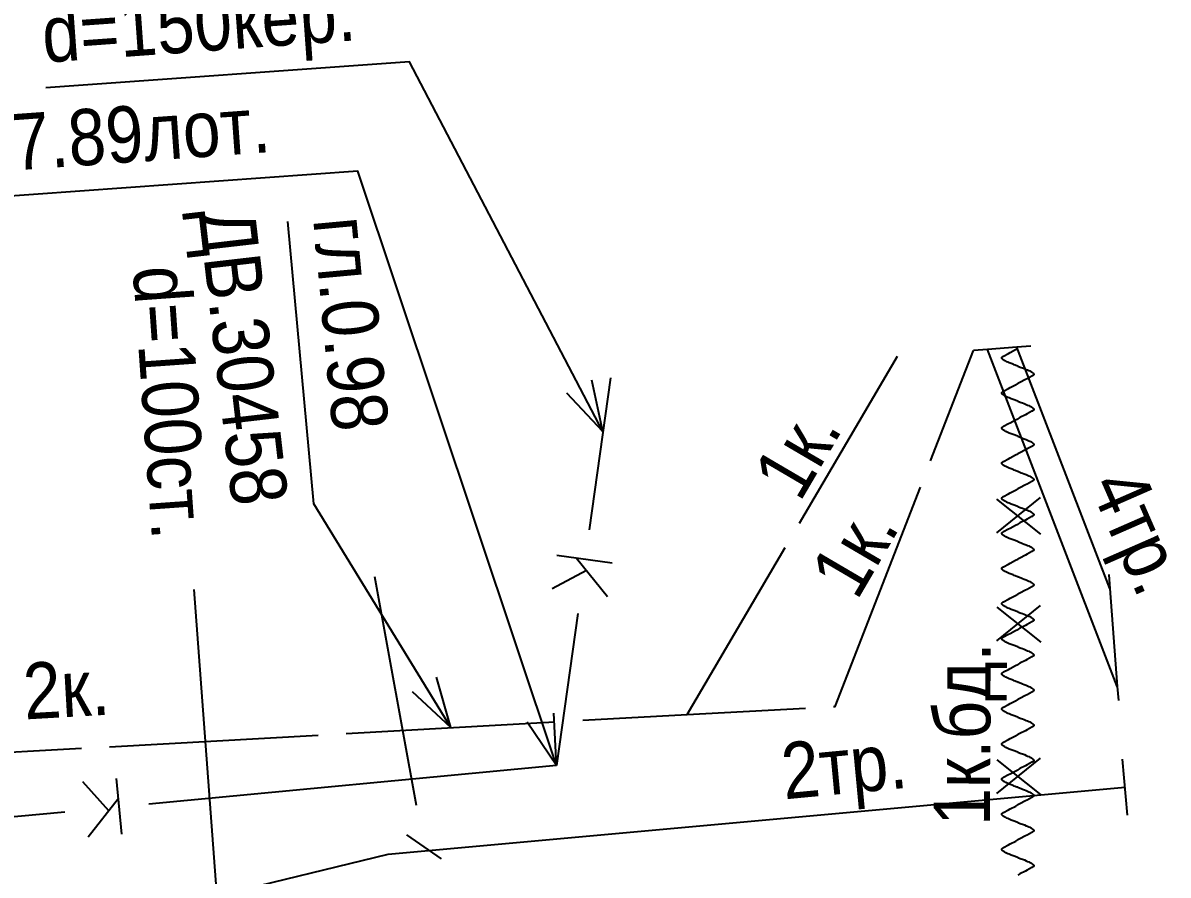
# Model space of a CAD drawing. Header units: metres. Extents: x -3947 to -3704, y 4976 to 6609.
# Drawn here: x -3819.27 to -3798.91, y 5890.42 to 5905.57 of the extents above; entities that cross this region are included whole.
import ezdxf
from ezdxf.enums import TextEntityAlignment as Align

# ---------------------------------------------------------------- set-up
doc = ezdxf.new("R2010")
doc.units = ezdxf.units.M
doc.header["$MEASUREMENT"] = 0
for name, color, linetype, lineweight in [('Водопровод', 7, 'Continuous', 25), ('Кабель защиты', 7, 'Continuous', 25), ('Кабель связи', 7, 'Continuous', 25), ('Кабель электрический', 7, 'Continuous', 25), ('Канализация самотёчная', 7, 'Continuous', 25)]:
    doc.layers.add(name, color=color, linetype=linetype, lineweight=lineweight)
doc.styles.add('Style-RUSSIAN_1251', font='RUSSIAN_1251.shx')

msp = doc.modelspace()

# ---------------------------------------------------------------- linework, layer by layer
at = {"layer": 'Водопровод', "linetype": 'Continuous'}
msp.add_line((-3815.786, 5889.577), (-3816.228, 5895.497), dxfattribs=at)
at = {"layer": 'Кабель защиты', "linetype": 'Continuous'}
for p, q in [((-3801.96, 5896.505), (-3801.181, 5897.133)), ((-3801.962, 5897.105), (-3801.179, 5896.483)), ((-3801.961, 5895.183), (-3801.178, 5894.561)), ((-3801.959, 5894.583), (-3801.18, 5895.211)), ((-3801.961, 5892.472), (-3801.178, 5891.85)), ((-3801.959, 5891.872), (-3801.18, 5892.5))]:
    msp.add_line(p, q, dxfattribs=at)
at = {"layer": 'Кабель защиты', "linetype": 'Continuous', "flags": 128}
for points in [[(-3801.586, 5899.469), (-3801.6, 5899.474), (-3801.648, 5899.492), (-3801.67, 5899.5), (-3801.702, 5899.512), (-3801.737, 5899.526), (-3801.761, 5899.536), (-3801.784, 5899.547), (-3801.801, 5899.555), (-3801.818, 5899.564), (-3801.828, 5899.569), (-3801.836, 5899.575), (-3801.844, 5899.58), (-3801.846, 5899.582), (-3801.849, 5899.584), (-3801.854, 5899.589), (-3801.857, 5899.592), (-3801.86, 5899.594), (-3801.862, 5899.596), (-3801.864, 5899.599), (-3801.866, 5899.602), (-3801.867, 5899.605), (-3801.868, 5899.606), (-3801.868, 5899.608), (-3801.869, 5899.609), (-3801.869, 5899.611), (-3801.87, 5899.613), (-3801.87, 5899.614), (-3801.87, 5899.616), (-3801.87, 5899.617), (-3801.869, 5899.618), (-3801.869, 5899.619), (-3801.869, 5899.621), (-3801.868, 5899.622), (-3801.868, 5899.623), (-3801.867, 5899.625), (-3801.866, 5899.627), (-3801.865, 5899.628), (-3801.864, 5899.629), (-3801.863, 5899.63), (-3801.862, 5899.631), (-3801.861, 5899.632), (-3801.86, 5899.633), (-3801.858, 5899.635), (-3801.856, 5899.637), (-3801.853, 5899.639), (-3801.849, 5899.641), (-3801.845, 5899.644), (-3801.838, 5899.647), (-3801.75, 5899.694), (-3801.721, 5899.71), (-3801.624, 5899.761), (-3801.586, 5899.781)], [(-3801.586, 5899.469), (-3801.572, 5899.464), (-3801.524, 5899.446), (-3801.502, 5899.438), (-3801.47, 5899.426), (-3801.434, 5899.411), (-3801.41, 5899.401), (-3801.387, 5899.391), (-3801.371, 5899.383), (-3801.354, 5899.374), (-3801.344, 5899.368), (-3801.335, 5899.363), (-3801.328, 5899.358), (-3801.325, 5899.356), (-3801.322, 5899.353), (-3801.317, 5899.349), (-3801.314, 5899.346), (-3801.312, 5899.344), (-3801.31, 5899.341), (-3801.308, 5899.339), (-3801.306, 5899.335), (-3801.305, 5899.333), (-3801.304, 5899.332), (-3801.303, 5899.33), (-3801.303, 5899.328), (-3801.303, 5899.327), (-3801.302, 5899.325), (-3801.302, 5899.323), (-3801.302, 5899.321), (-3801.302, 5899.32), (-3801.302, 5899.319), (-3801.303, 5899.318), (-3801.303, 5899.317), (-3801.303, 5899.316), (-3801.304, 5899.314), (-3801.305, 5899.313), (-3801.306, 5899.311), (-3801.307, 5899.31), (-3801.307, 5899.309), (-3801.308, 5899.308), (-3801.309, 5899.306), (-3801.311, 5899.305), (-3801.312, 5899.304), (-3801.314, 5899.302), (-3801.316, 5899.301), (-3801.319, 5899.299), (-3801.323, 5899.296), (-3801.326, 5899.294), (-3801.334, 5899.29), (-3801.421, 5899.243), (-3801.451, 5899.228), (-3801.548, 5899.177), (-3801.586, 5899.157)], [(-3801.586, 5898.845), (-3801.6, 5898.85), (-3801.648, 5898.868), (-3801.67, 5898.876), (-3801.702, 5898.888), (-3801.737, 5898.902), (-3801.761, 5898.912), (-3801.784, 5898.923), (-3801.801, 5898.931), (-3801.818, 5898.94), (-3801.828, 5898.945), (-3801.836, 5898.951), (-3801.843, 5898.956), (-3801.846, 5898.958), (-3801.849, 5898.96), (-3801.854, 5898.965), (-3801.857, 5898.968), (-3801.86, 5898.97), (-3801.862, 5898.972), (-3801.864, 5898.975), (-3801.866, 5898.978), (-3801.867, 5898.981), (-3801.868, 5898.982), (-3801.868, 5898.984), (-3801.869, 5898.985), (-3801.869, 5898.987), (-3801.869, 5898.989), (-3801.87, 5898.99), (-3801.87, 5898.992), (-3801.869, 5898.993), (-3801.869, 5898.994), (-3801.869, 5898.995), (-3801.869, 5898.997), (-3801.868, 5898.998), (-3801.868, 5898.999), (-3801.867, 5899.001), (-3801.866, 5899.003), (-3801.865, 5899.004), (-3801.864, 5899.005), (-3801.863, 5899.006), (-3801.862, 5899.007), (-3801.861, 5899.008), (-3801.86, 5899.009), (-3801.858, 5899.011), (-3801.856, 5899.013), (-3801.853, 5899.015), (-3801.849, 5899.017), (-3801.845, 5899.02), (-3801.838, 5899.023), (-3801.75, 5899.07), (-3801.721, 5899.086), (-3801.624, 5899.137), (-3801.586, 5899.157)], [(-3801.586, 5898.845), (-3801.572, 5898.84), (-3801.523, 5898.822), (-3801.502, 5898.814), (-3801.47, 5898.802), (-3801.434, 5898.787), (-3801.41, 5898.777), (-3801.387, 5898.767), (-3801.371, 5898.759), (-3801.354, 5898.75), (-3801.344, 5898.744), (-3801.335, 5898.739), (-3801.328, 5898.734), (-3801.325, 5898.732), (-3801.322, 5898.729), (-3801.317, 5898.725), (-3801.314, 5898.722), (-3801.312, 5898.72), (-3801.31, 5898.717), (-3801.308, 5898.715), (-3801.306, 5898.711), (-3801.305, 5898.709), (-3801.304, 5898.708), (-3801.303, 5898.706), (-3801.303, 5898.704), (-3801.303, 5898.703), (-3801.302, 5898.701), (-3801.302, 5898.699), (-3801.302, 5898.697), (-3801.302, 5898.696), (-3801.302, 5898.695), (-3801.303, 5898.694), (-3801.303, 5898.693), (-3801.303, 5898.692), (-3801.304, 5898.69), (-3801.305, 5898.689), (-3801.306, 5898.687), (-3801.307, 5898.686), (-3801.307, 5898.685), (-3801.308, 5898.684), (-3801.309, 5898.682), (-3801.311, 5898.681), (-3801.312, 5898.68), (-3801.314, 5898.678), (-3801.316, 5898.677), (-3801.319, 5898.675), (-3801.323, 5898.672), (-3801.326, 5898.67), (-3801.334, 5898.666), (-3801.421, 5898.619), (-3801.451, 5898.604), (-3801.548, 5898.553), (-3801.586, 5898.533)], [(-3801.586, 5898.221), (-3801.6, 5898.226), (-3801.648, 5898.244), (-3801.67, 5898.252), (-3801.702, 5898.264), (-3801.737, 5898.278), (-3801.761, 5898.288), (-3801.784, 5898.299), (-3801.801, 5898.307), (-3801.818, 5898.316), (-3801.828, 5898.321), (-3801.836, 5898.327), (-3801.843, 5898.332), (-3801.846, 5898.334), (-3801.849, 5898.336), (-3801.854, 5898.341), (-3801.857, 5898.344), (-3801.86, 5898.346), (-3801.862, 5898.348), (-3801.864, 5898.351), (-3801.866, 5898.354), (-3801.867, 5898.357), (-3801.868, 5898.358), (-3801.868, 5898.36), (-3801.869, 5898.361), (-3801.869, 5898.363), (-3801.869, 5898.365), (-3801.87, 5898.366), (-3801.87, 5898.368), (-3801.869, 5898.369), (-3801.869, 5898.37), (-3801.869, 5898.371), (-3801.869, 5898.373), (-3801.868, 5898.374), (-3801.868, 5898.375), (-3801.867, 5898.377), (-3801.866, 5898.379), (-3801.865, 5898.38), (-3801.864, 5898.381), (-3801.863, 5898.382), (-3801.862, 5898.383), (-3801.861, 5898.384), (-3801.86, 5898.385), (-3801.858, 5898.387), (-3801.856, 5898.389), (-3801.853, 5898.391), (-3801.849, 5898.393), (-3801.845, 5898.396), (-3801.838, 5898.399), (-3801.75, 5898.446), (-3801.721, 5898.462), (-3801.624, 5898.513), (-3801.586, 5898.533)], [(-3801.586, 5898.221), (-3801.572, 5898.216), (-3801.523, 5898.198), (-3801.502, 5898.19), (-3801.47, 5898.178), (-3801.434, 5898.163), (-3801.41, 5898.153), (-3801.387, 5898.143), (-3801.37, 5898.135), (-3801.354, 5898.126), (-3801.344, 5898.12), (-3801.335, 5898.115), (-3801.328, 5898.11), (-3801.325, 5898.108), (-3801.322, 5898.105), (-3801.317, 5898.101), (-3801.314, 5898.098), (-3801.312, 5898.096), (-3801.31, 5898.093), (-3801.308, 5898.091), (-3801.306, 5898.087), (-3801.305, 5898.085), (-3801.304, 5898.084), (-3801.303, 5898.082), (-3801.303, 5898.08), (-3801.302, 5898.079), (-3801.302, 5898.077), (-3801.302, 5898.075), (-3801.302, 5898.073), (-3801.302, 5898.072), (-3801.302, 5898.071), (-3801.303, 5898.07), (-3801.303, 5898.069), (-3801.303, 5898.068), (-3801.304, 5898.066), (-3801.305, 5898.065), (-3801.306, 5898.063), (-3801.307, 5898.062), (-3801.307, 5898.061), (-3801.308, 5898.06), (-3801.309, 5898.058), (-3801.31, 5898.057), (-3801.312, 5898.056), (-3801.314, 5898.054), (-3801.316, 5898.053), (-3801.319, 5898.051), (-3801.323, 5898.048), (-3801.326, 5898.046), (-3801.334, 5898.042), (-3801.421, 5897.995), (-3801.451, 5897.98), (-3801.548, 5897.929), (-3801.586, 5897.909)], [(-3801.586, 5897.597), (-3801.6, 5897.602), (-3801.648, 5897.62), (-3801.67, 5897.628), (-3801.702, 5897.64), (-3801.737, 5897.654), (-3801.761, 5897.664), (-3801.784, 5897.675), (-3801.801, 5897.683), (-3801.818, 5897.692), (-3801.828, 5897.697), (-3801.836, 5897.703), (-3801.843, 5897.708), (-3801.846, 5897.71), (-3801.849, 5897.712), (-3801.854, 5897.717), (-3801.857, 5897.72), (-3801.86, 5897.722), (-3801.862, 5897.724), (-3801.864, 5897.727), (-3801.866, 5897.73), (-3801.867, 5897.733), (-3801.868, 5897.734), (-3801.868, 5897.736), (-3801.869, 5897.737), (-3801.869, 5897.739), (-3801.869, 5897.741), (-3801.87, 5897.742), (-3801.869, 5897.744), (-3801.869, 5897.745), (-3801.869, 5897.746), (-3801.869, 5897.747), (-3801.869, 5897.749), (-3801.868, 5897.75), (-3801.868, 5897.751), (-3801.867, 5897.753), (-3801.866, 5897.755), (-3801.865, 5897.756), (-3801.864, 5897.757), (-3801.863, 5897.758), (-3801.862, 5897.759), (-3801.861, 5897.76), (-3801.86, 5897.761), (-3801.858, 5897.763), (-3801.856, 5897.765), (-3801.853, 5897.767), (-3801.849, 5897.769), (-3801.845, 5897.772), (-3801.838, 5897.775), (-3801.75, 5897.822), (-3801.721, 5897.838), (-3801.624, 5897.889), (-3801.586, 5897.909)], [(-3801.586, 5897.597), (-3801.571, 5897.592), (-3801.523, 5897.574), (-3801.502, 5897.566), (-3801.47, 5897.554), (-3801.434, 5897.539), (-3801.41, 5897.529), (-3801.387, 5897.519), (-3801.37, 5897.511), (-3801.354, 5897.502), (-3801.344, 5897.496), (-3801.335, 5897.491), (-3801.328, 5897.486), (-3801.325, 5897.484), (-3801.322, 5897.481), (-3801.317, 5897.477), (-3801.314, 5897.474), (-3801.312, 5897.472), (-3801.31, 5897.469), (-3801.308, 5897.467), (-3801.306, 5897.463), (-3801.305, 5897.461), (-3801.304, 5897.46), (-3801.303, 5897.458), (-3801.303, 5897.456), (-3801.302, 5897.455), (-3801.302, 5897.453), (-3801.302, 5897.451), (-3801.302, 5897.449), (-3801.302, 5897.448), (-3801.302, 5897.447), (-3801.303, 5897.446), (-3801.303, 5897.445), (-3801.303, 5897.444), (-3801.304, 5897.442), (-3801.305, 5897.441), (-3801.306, 5897.439), (-3801.307, 5897.438), (-3801.307, 5897.437), (-3801.308, 5897.436), (-3801.309, 5897.434), (-3801.31, 5897.433), (-3801.311, 5897.432), (-3801.314, 5897.43), (-3801.316, 5897.429), (-3801.319, 5897.427), (-3801.323, 5897.424), (-3801.326, 5897.422), (-3801.333, 5897.418), (-3801.421, 5897.371), (-3801.451, 5897.356), (-3801.548, 5897.305), (-3801.586, 5897.285)], [(-3801.586, 5896.973), (-3801.6, 5896.978), (-3801.648, 5896.996), (-3801.669, 5897.004), (-3801.702, 5897.016), (-3801.737, 5897.03), (-3801.761, 5897.04), (-3801.784, 5897.051), (-3801.801, 5897.059), (-3801.818, 5897.068), (-3801.828, 5897.073), (-3801.836, 5897.079), (-3801.843, 5897.084), (-3801.846, 5897.086), (-3801.849, 5897.088), (-3801.854, 5897.093), (-3801.857, 5897.096), (-3801.86, 5897.098), (-3801.862, 5897.1), (-3801.864, 5897.103), (-3801.866, 5897.106), (-3801.867, 5897.109), (-3801.868, 5897.11), (-3801.868, 5897.112), (-3801.869, 5897.113), (-3801.869, 5897.115), (-3801.869, 5897.117), (-3801.869, 5897.118), (-3801.869, 5897.12), (-3801.869, 5897.121), (-3801.869, 5897.122), (-3801.869, 5897.123), (-3801.869, 5897.125), (-3801.868, 5897.126), (-3801.868, 5897.127), (-3801.867, 5897.129), (-3801.866, 5897.131), (-3801.865, 5897.132), (-3801.864, 5897.133), (-3801.863, 5897.134), (-3801.862, 5897.135), (-3801.861, 5897.136), (-3801.86, 5897.137), (-3801.857, 5897.139), (-3801.856, 5897.141), (-3801.853, 5897.143), (-3801.849, 5897.145), (-3801.845, 5897.148), (-3801.838, 5897.151), (-3801.75, 5897.198), (-3801.721, 5897.214), (-3801.624, 5897.265), (-3801.586, 5897.285)], [(-3801.586, 5896.973), (-3801.571, 5896.968), (-3801.523, 5896.95), (-3801.502, 5896.942), (-3801.47, 5896.93), (-3801.434, 5896.915), (-3801.41, 5896.905), (-3801.387, 5896.895), (-3801.37, 5896.887), (-3801.354, 5896.878), (-3801.344, 5896.872), (-3801.335, 5896.867), (-3801.328, 5896.862), (-3801.325, 5896.86), (-3801.322, 5896.857), (-3801.317, 5896.853), (-3801.314, 5896.85), (-3801.312, 5896.848), (-3801.31, 5896.845), (-3801.308, 5896.843), (-3801.306, 5896.839), (-3801.304, 5896.837), (-3801.304, 5896.836), (-3801.303, 5896.834), (-3801.303, 5896.832), (-3801.302, 5896.831), (-3801.302, 5896.829), (-3801.302, 5896.827), (-3801.302, 5896.825), (-3801.302, 5896.824), (-3801.302, 5896.823), (-3801.303, 5896.822), (-3801.303, 5896.821), (-3801.303, 5896.82), (-3801.304, 5896.818), (-3801.305, 5896.817), (-3801.306, 5896.815), (-3801.306, 5896.814), (-3801.307, 5896.813), (-3801.308, 5896.812), (-3801.309, 5896.81), (-3801.31, 5896.809), (-3801.311, 5896.808), (-3801.314, 5896.806), (-3801.316, 5896.805), (-3801.319, 5896.803), (-3801.323, 5896.8), (-3801.326, 5896.798), (-3801.333, 5896.794), (-3801.421, 5896.747), (-3801.45, 5896.732), (-3801.548, 5896.681), (-3801.586, 5896.661)], [(-3801.586, 5896.349), (-3801.6, 5896.354), (-3801.648, 5896.372), (-3801.669, 5896.38), (-3801.702, 5896.392), (-3801.737, 5896.406), (-3801.761, 5896.416), (-3801.784, 5896.427), (-3801.801, 5896.435), (-3801.818, 5896.444), (-3801.828, 5896.449), (-3801.836, 5896.455), (-3801.843, 5896.46), (-3801.846, 5896.462), (-3801.849, 5896.464), (-3801.854, 5896.469), (-3801.857, 5896.472), (-3801.859, 5896.474), (-3801.862, 5896.476), (-3801.864, 5896.479), (-3801.866, 5896.482), (-3801.867, 5896.485), (-3801.868, 5896.486), (-3801.868, 5896.488), (-3801.869, 5896.489), (-3801.869, 5896.491), (-3801.869, 5896.493), (-3801.869, 5896.494), (-3801.869, 5896.496), (-3801.869, 5896.497), (-3801.869, 5896.498), (-3801.869, 5896.499), (-3801.869, 5896.501), (-3801.868, 5896.502), (-3801.868, 5896.503), (-3801.867, 5896.505), (-3801.866, 5896.507), (-3801.865, 5896.508), (-3801.864, 5896.509), (-3801.863, 5896.51), (-3801.862, 5896.511), (-3801.861, 5896.512), (-3801.86, 5896.513), (-3801.857, 5896.515), (-3801.856, 5896.517), (-3801.853, 5896.519), (-3801.849, 5896.521), (-3801.845, 5896.524), (-3801.838, 5896.527), (-3801.75, 5896.574), (-3801.721, 5896.59), (-3801.624, 5896.641), (-3801.586, 5896.661)], [(-3801.586, 5896.349), (-3801.571, 5896.344), (-3801.523, 5896.326), (-3801.502, 5896.318), (-3801.47, 5896.306), (-3801.434, 5896.291), (-3801.41, 5896.281), (-3801.387, 5896.271), (-3801.37, 5896.263), (-3801.354, 5896.254), (-3801.344, 5896.248), (-3801.335, 5896.243), (-3801.328, 5896.238), (-3801.325, 5896.236), (-3801.322, 5896.233), (-3801.317, 5896.229), (-3801.314, 5896.226), (-3801.312, 5896.224), (-3801.31, 5896.221), (-3801.308, 5896.219), (-3801.306, 5896.215), (-3801.304, 5896.213), (-3801.304, 5896.212), (-3801.303, 5896.21), (-3801.303, 5896.208), (-3801.302, 5896.207), (-3801.302, 5896.205), (-3801.302, 5896.203), (-3801.302, 5896.201), (-3801.302, 5896.2), (-3801.302, 5896.199), (-3801.302, 5896.198), (-3801.303, 5896.197), (-3801.303, 5896.196), (-3801.304, 5896.194), (-3801.304, 5896.193), (-3801.306, 5896.191), (-3801.306, 5896.19), (-3801.307, 5896.189), (-3801.308, 5896.188), (-3801.309, 5896.186), (-3801.31, 5896.185), (-3801.311, 5896.184), (-3801.314, 5896.182), (-3801.316, 5896.181), (-3801.319, 5896.179), (-3801.322, 5896.176), (-3801.326, 5896.174), (-3801.333, 5896.17), (-3801.421, 5896.123), (-3801.45, 5896.108), (-3801.548, 5896.057), (-3801.586, 5896.037)], [(-3801.586, 5895.725), (-3801.6, 5895.73), (-3801.648, 5895.748), (-3801.669, 5895.756), (-3801.702, 5895.768), (-3801.737, 5895.782), (-3801.761, 5895.792), (-3801.784, 5895.803), (-3801.801, 5895.811), (-3801.818, 5895.82), (-3801.828, 5895.825), (-3801.836, 5895.831), (-3801.843, 5895.836), (-3801.846, 5895.838), (-3801.849, 5895.84), (-3801.854, 5895.845), (-3801.857, 5895.848), (-3801.859, 5895.85), (-3801.862, 5895.852), (-3801.864, 5895.855), (-3801.866, 5895.858), (-3801.867, 5895.861), (-3801.868, 5895.862), (-3801.868, 5895.864), (-3801.869, 5895.865), (-3801.869, 5895.867), (-3801.869, 5895.869), (-3801.869, 5895.87), (-3801.869, 5895.872), (-3801.869, 5895.873), (-3801.869, 5895.874), (-3801.869, 5895.875), (-3801.869, 5895.877), (-3801.868, 5895.878), (-3801.868, 5895.879), (-3801.867, 5895.881), (-3801.866, 5895.883), (-3801.865, 5895.884), (-3801.864, 5895.885), (-3801.863, 5895.886), (-3801.862, 5895.887), (-3801.861, 5895.888), (-3801.86, 5895.889), (-3801.857, 5895.891), (-3801.856, 5895.893), (-3801.853, 5895.895), (-3801.849, 5895.897), (-3801.845, 5895.9), (-3801.838, 5895.903), (-3801.75, 5895.95), (-3801.721, 5895.966), (-3801.624, 5896.017), (-3801.586, 5896.037)], [(-3801.586, 5895.725), (-3801.571, 5895.72), (-3801.523, 5895.702), (-3801.502, 5895.694), (-3801.47, 5895.682), (-3801.434, 5895.667), (-3801.41, 5895.657), (-3801.387, 5895.647), (-3801.37, 5895.639), (-3801.354, 5895.63), (-3801.343, 5895.624), (-3801.335, 5895.619), (-3801.328, 5895.614), (-3801.325, 5895.612), (-3801.322, 5895.609), (-3801.317, 5895.605), (-3801.314, 5895.602), (-3801.312, 5895.6), (-3801.31, 5895.597), (-3801.308, 5895.595), (-3801.306, 5895.591), (-3801.304, 5895.589), (-3801.304, 5895.588), (-3801.303, 5895.586), (-3801.303, 5895.584), (-3801.302, 5895.583), (-3801.302, 5895.581), (-3801.302, 5895.579), (-3801.302, 5895.577), (-3801.302, 5895.576), (-3801.302, 5895.575), (-3801.302, 5895.574), (-3801.303, 5895.573), (-3801.303, 5895.572), (-3801.304, 5895.57), (-3801.304, 5895.569), (-3801.306, 5895.567), (-3801.306, 5895.566), (-3801.307, 5895.565), (-3801.308, 5895.564), (-3801.309, 5895.562), (-3801.31, 5895.561), (-3801.311, 5895.56), (-3801.314, 5895.558), (-3801.316, 5895.557), (-3801.319, 5895.555), (-3801.322, 5895.552), (-3801.326, 5895.55), (-3801.333, 5895.546), (-3801.421, 5895.499), (-3801.45, 5895.484), (-3801.548, 5895.433), (-3801.586, 5895.413)], [(-3801.586, 5895.101), (-3801.6, 5895.106), (-3801.648, 5895.124), (-3801.669, 5895.132), (-3801.702, 5895.144), (-3801.737, 5895.158), (-3801.761, 5895.168), (-3801.784, 5895.179), (-3801.801, 5895.187), (-3801.818, 5895.196), (-3801.828, 5895.201), (-3801.836, 5895.207), (-3801.843, 5895.212), (-3801.846, 5895.214), (-3801.849, 5895.216), (-3801.854, 5895.221), (-3801.857, 5895.224), (-3801.859, 5895.226), (-3801.862, 5895.228), (-3801.864, 5895.231), (-3801.866, 5895.234), (-3801.867, 5895.237), (-3801.868, 5895.238), (-3801.868, 5895.24), (-3801.869, 5895.241), (-3801.869, 5895.243), (-3801.869, 5895.245), (-3801.869, 5895.246), (-3801.869, 5895.248), (-3801.869, 5895.249), (-3801.869, 5895.25), (-3801.869, 5895.251), (-3801.868, 5895.253), (-3801.868, 5895.254), (-3801.868, 5895.255), (-3801.867, 5895.257), (-3801.866, 5895.259), (-3801.865, 5895.26), (-3801.864, 5895.261), (-3801.863, 5895.262), (-3801.862, 5895.263), (-3801.861, 5895.264), (-3801.86, 5895.265), (-3801.857, 5895.267), (-3801.856, 5895.269), (-3801.853, 5895.271), (-3801.849, 5895.273), (-3801.845, 5895.276), (-3801.838, 5895.279), (-3801.75, 5895.326), (-3801.721, 5895.342), (-3801.624, 5895.393), (-3801.586, 5895.413)], [(-3801.586, 5895.101), (-3801.571, 5895.096), (-3801.523, 5895.078), (-3801.502, 5895.07), (-3801.47, 5895.058), (-3801.434, 5895.043), (-3801.41, 5895.033), (-3801.387, 5895.023), (-3801.37, 5895.015), (-3801.354, 5895.006), (-3801.343, 5895), (-3801.335, 5894.995), (-3801.328, 5894.99), (-3801.325, 5894.988), (-3801.322, 5894.985), (-3801.317, 5894.981), (-3801.314, 5894.978), (-3801.312, 5894.976), (-3801.31, 5894.973), (-3801.308, 5894.971), (-3801.306, 5894.967), (-3801.304, 5894.965), (-3801.304, 5894.964), (-3801.303, 5894.962), (-3801.303, 5894.96), (-3801.302, 5894.959), (-3801.302, 5894.957), (-3801.302, 5894.955), (-3801.302, 5894.953), (-3801.302, 5894.952), (-3801.302, 5894.951), (-3801.302, 5894.95), (-3801.303, 5894.949), (-3801.303, 5894.948), (-3801.304, 5894.946), (-3801.304, 5894.945), (-3801.306, 5894.943), (-3801.306, 5894.942), (-3801.307, 5894.941), (-3801.308, 5894.94), (-3801.309, 5894.938), (-3801.31, 5894.937), (-3801.311, 5894.936), (-3801.314, 5894.934), (-3801.316, 5894.933), (-3801.319, 5894.931), (-3801.322, 5894.928), (-3801.326, 5894.926), (-3801.333, 5894.922), (-3801.421, 5894.875), (-3801.45, 5894.86), (-3801.548, 5894.809), (-3801.586, 5894.789)], [(-3801.586, 5894.477), (-3801.6, 5894.482), (-3801.648, 5894.5), (-3801.669, 5894.508), (-3801.702, 5894.52), (-3801.737, 5894.534), (-3801.761, 5894.544), (-3801.784, 5894.555), (-3801.801, 5894.563), (-3801.818, 5894.572), (-3801.828, 5894.577), (-3801.836, 5894.583), (-3801.843, 5894.588), (-3801.846, 5894.59), (-3801.849, 5894.592), (-3801.854, 5894.597), (-3801.857, 5894.6), (-3801.859, 5894.602), (-3801.862, 5894.604), (-3801.864, 5894.607), (-3801.866, 5894.61), (-3801.867, 5894.613), (-3801.867, 5894.614), (-3801.868, 5894.616), (-3801.869, 5894.617), (-3801.869, 5894.619), (-3801.869, 5894.621), (-3801.869, 5894.622), (-3801.869, 5894.624), (-3801.869, 5894.625), (-3801.869, 5894.626), (-3801.869, 5894.627), (-3801.868, 5894.629), (-3801.868, 5894.63), (-3801.867, 5894.631), (-3801.867, 5894.633), (-3801.866, 5894.635), (-3801.865, 5894.636), (-3801.864, 5894.637), (-3801.863, 5894.638), (-3801.862, 5894.639), (-3801.861, 5894.64), (-3801.86, 5894.641), (-3801.857, 5894.643), (-3801.856, 5894.645), (-3801.853, 5894.647), (-3801.849, 5894.649), (-3801.845, 5894.652), (-3801.838, 5894.655), (-3801.75, 5894.702), (-3801.721, 5894.718), (-3801.624, 5894.769), (-3801.586, 5894.789)], [(-3801.586, 5894.477), (-3801.571, 5894.472), (-3801.523, 5894.454), (-3801.502, 5894.446), (-3801.47, 5894.434), (-3801.434, 5894.419), (-3801.41, 5894.409), (-3801.387, 5894.399), (-3801.37, 5894.391), (-3801.354, 5894.382), (-3801.343, 5894.376), (-3801.335, 5894.371), (-3801.328, 5894.366), (-3801.325, 5894.364), (-3801.322, 5894.361), (-3801.317, 5894.357), (-3801.314, 5894.354), (-3801.312, 5894.352), (-3801.31, 5894.349), (-3801.308, 5894.347), (-3801.305, 5894.343), (-3801.304, 5894.341), (-3801.304, 5894.34), (-3801.303, 5894.338), (-3801.303, 5894.336), (-3801.302, 5894.335), (-3801.302, 5894.333), (-3801.302, 5894.331), (-3801.302, 5894.329), (-3801.302, 5894.328), (-3801.302, 5894.327), (-3801.302, 5894.326), (-3801.303, 5894.325), (-3801.303, 5894.324), (-3801.304, 5894.322), (-3801.304, 5894.321), (-3801.305, 5894.319), (-3801.306, 5894.318), (-3801.307, 5894.317), (-3801.308, 5894.316), (-3801.309, 5894.314), (-3801.31, 5894.313), (-3801.311, 5894.312), (-3801.314, 5894.31), (-3801.316, 5894.309), (-3801.318, 5894.307), (-3801.322, 5894.304), (-3801.326, 5894.302), (-3801.333, 5894.298), (-3801.421, 5894.251), (-3801.45, 5894.236), (-3801.547, 5894.185), (-3801.586, 5894.165)], [(-3801.586, 5893.853), (-3801.6, 5893.858), (-3801.648, 5893.876), (-3801.669, 5893.884), (-3801.701, 5893.896), (-3801.737, 5893.91), (-3801.761, 5893.92), (-3801.784, 5893.931), (-3801.801, 5893.939), (-3801.818, 5893.948), (-3801.828, 5893.953), (-3801.836, 5893.959), (-3801.843, 5893.964), (-3801.846, 5893.966), (-3801.849, 5893.968), (-3801.854, 5893.973), (-3801.857, 5893.976), (-3801.859, 5893.978), (-3801.862, 5893.98), (-3801.864, 5893.983), (-3801.866, 5893.986), (-3801.867, 5893.989), (-3801.867, 5893.99), (-3801.868, 5893.992), (-3801.868, 5893.993), (-3801.869, 5893.995), (-3801.869, 5893.997), (-3801.869, 5893.998), (-3801.869, 5894), (-3801.869, 5894.001), (-3801.869, 5894.002), (-3801.869, 5894.003), (-3801.868, 5894.005), (-3801.868, 5894.006), (-3801.867, 5894.007), (-3801.867, 5894.009), (-3801.866, 5894.011), (-3801.865, 5894.012), (-3801.864, 5894.013), (-3801.863, 5894.014), (-3801.862, 5894.015), (-3801.861, 5894.016), (-3801.86, 5894.017), (-3801.857, 5894.019), (-3801.856, 5894.021), (-3801.853, 5894.023), (-3801.849, 5894.025), (-3801.845, 5894.028), (-3801.838, 5894.031), (-3801.75, 5894.078), (-3801.721, 5894.094), (-3801.624, 5894.145), (-3801.586, 5894.165)], [(-3801.586, 5893.853), (-3801.571, 5893.848), (-3801.523, 5893.83), (-3801.502, 5893.822), (-3801.47, 5893.81), (-3801.434, 5893.795), (-3801.41, 5893.785), (-3801.387, 5893.775), (-3801.37, 5893.767), (-3801.353, 5893.758), (-3801.343, 5893.752), (-3801.335, 5893.747), (-3801.328, 5893.742), (-3801.325, 5893.74), (-3801.322, 5893.737), (-3801.317, 5893.733), (-3801.314, 5893.73), (-3801.312, 5893.728), (-3801.31, 5893.725), (-3801.308, 5893.723), (-3801.305, 5893.719), (-3801.304, 5893.717), (-3801.304, 5893.716), (-3801.303, 5893.714), (-3801.303, 5893.712), (-3801.302, 5893.711), (-3801.302, 5893.709), (-3801.302, 5893.707), (-3801.302, 5893.705), (-3801.302, 5893.704), (-3801.302, 5893.703), (-3801.302, 5893.702), (-3801.303, 5893.701), (-3801.303, 5893.7), (-3801.304, 5893.698), (-3801.304, 5893.697), (-3801.305, 5893.695), (-3801.306, 5893.694), (-3801.307, 5893.693), (-3801.308, 5893.692), (-3801.309, 5893.69), (-3801.31, 5893.689), (-3801.311, 5893.688), (-3801.314, 5893.686), (-3801.316, 5893.685), (-3801.318, 5893.683), (-3801.322, 5893.68), (-3801.326, 5893.678), (-3801.333, 5893.674), (-3801.421, 5893.627), (-3801.45, 5893.612), (-3801.547, 5893.561), (-3801.586, 5893.541)], [(-3801.585, 5893.229), (-3801.6, 5893.234), (-3801.648, 5893.252), (-3801.669, 5893.26), (-3801.701, 5893.272), (-3801.737, 5893.286), (-3801.761, 5893.296), (-3801.784, 5893.307), (-3801.801, 5893.315), (-3801.818, 5893.324), (-3801.828, 5893.329), (-3801.836, 5893.335), (-3801.843, 5893.34), (-3801.846, 5893.342), (-3801.849, 5893.344), (-3801.854, 5893.349), (-3801.857, 5893.352), (-3801.859, 5893.354), (-3801.861, 5893.356), (-3801.863, 5893.359), (-3801.866, 5893.362), (-3801.867, 5893.365), (-3801.867, 5893.366), (-3801.868, 5893.368), (-3801.868, 5893.369), (-3801.869, 5893.371), (-3801.869, 5893.373), (-3801.869, 5893.374), (-3801.869, 5893.376), (-3801.869, 5893.377), (-3801.869, 5893.378), (-3801.869, 5893.379), (-3801.868, 5893.381), (-3801.868, 5893.382), (-3801.867, 5893.383), (-3801.867, 5893.385), (-3801.866, 5893.387), (-3801.865, 5893.388), (-3801.864, 5893.389), (-3801.863, 5893.39), (-3801.862, 5893.391), (-3801.861, 5893.392), (-3801.86, 5893.393), (-3801.857, 5893.395), (-3801.855, 5893.397), (-3801.853, 5893.399), (-3801.849, 5893.401), (-3801.845, 5893.404), (-3801.838, 5893.407), (-3801.75, 5893.454), (-3801.721, 5893.47), (-3801.624, 5893.521), (-3801.586, 5893.541)], [(-3801.585, 5893.229), (-3801.571, 5893.224), (-3801.523, 5893.206), (-3801.502, 5893.198), (-3801.47, 5893.186), (-3801.434, 5893.171), (-3801.41, 5893.161), (-3801.387, 5893.151), (-3801.37, 5893.143), (-3801.353, 5893.134), (-3801.343, 5893.128), (-3801.335, 5893.123), (-3801.328, 5893.118), (-3801.325, 5893.116), (-3801.322, 5893.113), (-3801.317, 5893.109), (-3801.314, 5893.106), (-3801.312, 5893.104), (-3801.309, 5893.101), (-3801.307, 5893.099), (-3801.305, 5893.095), (-3801.304, 5893.093), (-3801.304, 5893.092), (-3801.303, 5893.09), (-3801.303, 5893.088), (-3801.302, 5893.087), (-3801.302, 5893.085), (-3801.302, 5893.083), (-3801.302, 5893.081), (-3801.302, 5893.08), (-3801.302, 5893.079), (-3801.302, 5893.078), (-3801.303, 5893.077), (-3801.303, 5893.076), (-3801.304, 5893.074), (-3801.304, 5893.073), (-3801.305, 5893.071), (-3801.306, 5893.07), (-3801.307, 5893.069), (-3801.308, 5893.068), (-3801.309, 5893.066), (-3801.31, 5893.065), (-3801.311, 5893.064), (-3801.314, 5893.062), (-3801.316, 5893.061), (-3801.318, 5893.059), (-3801.322, 5893.056), (-3801.326, 5893.054), (-3801.333, 5893.05), (-3801.421, 5893.003), (-3801.45, 5892.988), (-3801.547, 5892.937), (-3801.585, 5892.917)], [(-3801.585, 5892.605), (-3801.6, 5892.61), (-3801.648, 5892.628), (-3801.669, 5892.636), (-3801.701, 5892.648), (-3801.737, 5892.662), (-3801.761, 5892.672), (-3801.784, 5892.683), (-3801.801, 5892.691), (-3801.817, 5892.7), (-3801.828, 5892.705), (-3801.836, 5892.711), (-3801.843, 5892.716), (-3801.846, 5892.718), (-3801.849, 5892.72), (-3801.854, 5892.725), (-3801.857, 5892.728), (-3801.859, 5892.73), (-3801.861, 5892.732), (-3801.863, 5892.735), (-3801.866, 5892.738), (-3801.867, 5892.741), (-3801.867, 5892.742), (-3801.868, 5892.744), (-3801.868, 5892.745), (-3801.869, 5892.747), (-3801.869, 5892.749), (-3801.869, 5892.75), (-3801.869, 5892.752), (-3801.869, 5892.753), (-3801.869, 5892.754), (-3801.869, 5892.755), (-3801.868, 5892.757), (-3801.868, 5892.758), (-3801.867, 5892.759), (-3801.867, 5892.761), (-3801.866, 5892.763), (-3801.865, 5892.764), (-3801.864, 5892.765), (-3801.863, 5892.766), (-3801.862, 5892.767), (-3801.861, 5892.768), (-3801.86, 5892.769), (-3801.857, 5892.771), (-3801.855, 5892.773), (-3801.853, 5892.775), (-3801.849, 5892.777), (-3801.845, 5892.78), (-3801.838, 5892.783), (-3801.75, 5892.83), (-3801.721, 5892.846), (-3801.624, 5892.897), (-3801.585, 5892.917)], [(-3801.585, 5892.605), (-3801.571, 5892.6), (-3801.523, 5892.582), (-3801.502, 5892.574), (-3801.469, 5892.562), (-3801.434, 5892.547), (-3801.41, 5892.537), (-3801.387, 5892.527), (-3801.37, 5892.519), (-3801.353, 5892.51), (-3801.343, 5892.504), (-3801.335, 5892.499), (-3801.328, 5892.494), (-3801.325, 5892.492), (-3801.322, 5892.489), (-3801.317, 5892.485), (-3801.314, 5892.482), (-3801.312, 5892.48), (-3801.309, 5892.477), (-3801.307, 5892.475), (-3801.305, 5892.471), (-3801.304, 5892.469), (-3801.304, 5892.468), (-3801.303, 5892.466), (-3801.302, 5892.464), (-3801.302, 5892.463), (-3801.302, 5892.461), (-3801.302, 5892.459), (-3801.302, 5892.457), (-3801.302, 5892.456), (-3801.302, 5892.455), (-3801.302, 5892.454), (-3801.303, 5892.453), (-3801.303, 5892.452), (-3801.304, 5892.45), (-3801.304, 5892.449), (-3801.305, 5892.447), (-3801.306, 5892.446), (-3801.307, 5892.445), (-3801.308, 5892.444), (-3801.309, 5892.442), (-3801.31, 5892.441), (-3801.311, 5892.44), (-3801.314, 5892.438), (-3801.315, 5892.437), (-3801.318, 5892.435), (-3801.322, 5892.432), (-3801.326, 5892.43), (-3801.333, 5892.426), (-3801.421, 5892.379), (-3801.45, 5892.364), (-3801.547, 5892.313), (-3801.585, 5892.293)], [(-3801.585, 5891.981), (-3801.6, 5891.986), (-3801.648, 5892.004), (-3801.669, 5892.012), (-3801.701, 5892.024), (-3801.737, 5892.038), (-3801.761, 5892.048), (-3801.784, 5892.059), (-3801.801, 5892.067), (-3801.817, 5892.076), (-3801.828, 5892.081), (-3801.836, 5892.087), (-3801.843, 5892.092), (-3801.846, 5892.094), (-3801.849, 5892.096), (-3801.854, 5892.101), (-3801.857, 5892.104), (-3801.859, 5892.106), (-3801.861, 5892.108), (-3801.863, 5892.111), (-3801.865, 5892.114), (-3801.867, 5892.117), (-3801.867, 5892.118), (-3801.868, 5892.12), (-3801.868, 5892.121), (-3801.869, 5892.123), (-3801.869, 5892.125), (-3801.869, 5892.126), (-3801.869, 5892.128), (-3801.869, 5892.129), (-3801.869, 5892.13), (-3801.869, 5892.131), (-3801.868, 5892.133), (-3801.868, 5892.134), (-3801.867, 5892.135), (-3801.867, 5892.137), (-3801.865, 5892.139), (-3801.865, 5892.14), (-3801.864, 5892.141), (-3801.863, 5892.142), (-3801.862, 5892.143), (-3801.861, 5892.144), (-3801.86, 5892.145), (-3801.857, 5892.147), (-3801.855, 5892.149), (-3801.852, 5892.151), (-3801.849, 5892.153), (-3801.845, 5892.156), (-3801.838, 5892.159), (-3801.75, 5892.206), (-3801.721, 5892.222), (-3801.623, 5892.273), (-3801.585, 5892.293)], [(-3801.585, 5891.981), (-3801.571, 5891.976), (-3801.523, 5891.958), (-3801.502, 5891.95), (-3801.469, 5891.938), (-3801.434, 5891.923), (-3801.41, 5891.913), (-3801.387, 5891.903), (-3801.37, 5891.895), (-3801.353, 5891.886), (-3801.343, 5891.88), (-3801.335, 5891.875), (-3801.328, 5891.87), (-3801.325, 5891.868), (-3801.322, 5891.865), (-3801.317, 5891.861), (-3801.314, 5891.858), (-3801.312, 5891.856), (-3801.309, 5891.853), (-3801.307, 5891.851), (-3801.305, 5891.847), (-3801.304, 5891.845), (-3801.303, 5891.844), (-3801.303, 5891.842), (-3801.302, 5891.84), (-3801.302, 5891.839), (-3801.302, 5891.837), (-3801.302, 5891.835), (-3801.302, 5891.833), (-3801.302, 5891.832), (-3801.302, 5891.831), (-3801.302, 5891.83), (-3801.303, 5891.829), (-3801.303, 5891.828), (-3801.303, 5891.826), (-3801.304, 5891.825), (-3801.305, 5891.823), (-3801.306, 5891.822), (-3801.307, 5891.821), (-3801.308, 5891.82), (-3801.309, 5891.818), (-3801.31, 5891.817), (-3801.311, 5891.816), (-3801.314, 5891.814), (-3801.315, 5891.813), (-3801.318, 5891.811), (-3801.322, 5891.808), (-3801.326, 5891.806), (-3801.333, 5891.802), (-3801.421, 5891.755), (-3801.45, 5891.74), (-3801.547, 5891.689), (-3801.585, 5891.669)], [(-3801.585, 5891.357), (-3801.6, 5891.362), (-3801.648, 5891.38), (-3801.669, 5891.388), (-3801.701, 5891.4), (-3801.737, 5891.414), (-3801.761, 5891.424), (-3801.784, 5891.435), (-3801.801, 5891.443), (-3801.817, 5891.452), (-3801.828, 5891.457), (-3801.836, 5891.463), (-3801.843, 5891.468), (-3801.846, 5891.47), (-3801.849, 5891.472), (-3801.854, 5891.477), (-3801.857, 5891.48), (-3801.859, 5891.482), (-3801.861, 5891.484), (-3801.863, 5891.487), (-3801.865, 5891.49), (-3801.867, 5891.493), (-3801.867, 5891.494), (-3801.868, 5891.496), (-3801.868, 5891.497), (-3801.869, 5891.499), (-3801.869, 5891.501), (-3801.869, 5891.502), (-3801.869, 5891.504), (-3801.869, 5891.505), (-3801.869, 5891.506), (-3801.869, 5891.507), (-3801.868, 5891.509), (-3801.868, 5891.51), (-3801.867, 5891.511), (-3801.867, 5891.513), (-3801.865, 5891.515), (-3801.865, 5891.516), (-3801.864, 5891.517), (-3801.863, 5891.518), (-3801.862, 5891.519), (-3801.861, 5891.52), (-3801.86, 5891.521), (-3801.857, 5891.523), (-3801.855, 5891.525), (-3801.852, 5891.527), (-3801.849, 5891.529), (-3801.845, 5891.532), (-3801.838, 5891.535), (-3801.75, 5891.582), (-3801.721, 5891.598), (-3801.623, 5891.649), (-3801.585, 5891.669)], [(-3801.585, 5891.357), (-3801.571, 5891.352), (-3801.523, 5891.334), (-3801.502, 5891.326), (-3801.469, 5891.314), (-3801.434, 5891.299), (-3801.41, 5891.289), (-3801.387, 5891.279), (-3801.37, 5891.271), (-3801.353, 5891.262), (-3801.343, 5891.256), (-3801.335, 5891.251), (-3801.328, 5891.246), (-3801.325, 5891.244), (-3801.322, 5891.241), (-3801.317, 5891.237), (-3801.314, 5891.234), (-3801.312, 5891.232), (-3801.309, 5891.229), (-3801.307, 5891.227), (-3801.305, 5891.223), (-3801.304, 5891.221), (-3801.303, 5891.22), (-3801.303, 5891.218), (-3801.302, 5891.216), (-3801.302, 5891.215), (-3801.302, 5891.213), (-3801.302, 5891.211), (-3801.302, 5891.209), (-3801.302, 5891.208), (-3801.302, 5891.207), (-3801.302, 5891.206), (-3801.302, 5891.205), (-3801.303, 5891.204), (-3801.303, 5891.202), (-3801.304, 5891.201), (-3801.305, 5891.199), (-3801.306, 5891.198), (-3801.307, 5891.197), (-3801.308, 5891.196), (-3801.309, 5891.194), (-3801.31, 5891.193), (-3801.311, 5891.192), (-3801.314, 5891.19), (-3801.315, 5891.189), (-3801.318, 5891.187), (-3801.322, 5891.184), (-3801.326, 5891.182), (-3801.333, 5891.178), (-3801.421, 5891.131), (-3801.45, 5891.116), (-3801.547, 5891.065), (-3801.585, 5891.045)], [(-3801.585, 5890.733), (-3801.6, 5890.738), (-3801.648, 5890.756), (-3801.669, 5890.764), (-3801.701, 5890.776), (-3801.737, 5890.79), (-3801.761, 5890.8), (-3801.784, 5890.811), (-3801.801, 5890.819), (-3801.817, 5890.828), (-3801.827, 5890.833), (-3801.836, 5890.839), (-3801.843, 5890.844), (-3801.846, 5890.846), (-3801.849, 5890.848), (-3801.854, 5890.853), (-3801.857, 5890.856), (-3801.859, 5890.858), (-3801.861, 5890.86), (-3801.863, 5890.863), (-3801.865, 5890.866), (-3801.867, 5890.869), (-3801.867, 5890.87), (-3801.868, 5890.872), (-3801.868, 5890.873), (-3801.869, 5890.875), (-3801.869, 5890.877), (-3801.869, 5890.878), (-3801.869, 5890.88), (-3801.869, 5890.881), (-3801.869, 5890.882), (-3801.869, 5890.883), (-3801.868, 5890.885), (-3801.868, 5890.886), (-3801.867, 5890.887), (-3801.867, 5890.889), (-3801.865, 5890.891), (-3801.865, 5890.892), (-3801.864, 5890.893), (-3801.863, 5890.894), (-3801.862, 5890.895), (-3801.861, 5890.896), (-3801.86, 5890.897), (-3801.857, 5890.899), (-3801.855, 5890.901), (-3801.852, 5890.903), (-3801.849, 5890.905), (-3801.845, 5890.908), (-3801.838, 5890.911), (-3801.75, 5890.958), (-3801.721, 5890.974), (-3801.623, 5891.025), (-3801.585, 5891.045)], [(-3801.585, 5890.733), (-3801.571, 5890.728), (-3801.523, 5890.71), (-3801.502, 5890.702), (-3801.469, 5890.69), (-3801.434, 5890.675), (-3801.41, 5890.665), (-3801.387, 5890.655), (-3801.37, 5890.647), (-3801.353, 5890.638), (-3801.343, 5890.632), (-3801.335, 5890.627), (-3801.328, 5890.622), (-3801.325, 5890.62), (-3801.322, 5890.617), (-3801.317, 5890.613), (-3801.314, 5890.61), (-3801.312, 5890.608), (-3801.309, 5890.605), (-3801.307, 5890.603), (-3801.305, 5890.599), (-3801.304, 5890.597), (-3801.303, 5890.596), (-3801.303, 5890.594), (-3801.302, 5890.592), (-3801.302, 5890.591), (-3801.302, 5890.589), (-3801.302, 5890.587), (-3801.302, 5890.585), (-3801.302, 5890.584), (-3801.302, 5890.583), (-3801.302, 5890.582), (-3801.302, 5890.581), (-3801.303, 5890.58), (-3801.303, 5890.578), (-3801.304, 5890.577), (-3801.305, 5890.575), (-3801.306, 5890.574), (-3801.307, 5890.573), (-3801.308, 5890.572), (-3801.309, 5890.57), (-3801.31, 5890.569), (-3801.311, 5890.568), (-3801.314, 5890.566), (-3801.315, 5890.565), (-3801.318, 5890.563), (-3801.322, 5890.56), (-3801.326, 5890.558), (-3801.333, 5890.554), (-3801.421, 5890.507), (-3801.45, 5890.492), (-3801.547, 5890.441), (-3801.585, 5890.421)]]:
    msp.add_lwpolyline(points, dxfattribs=at)
at = {"layer": 'Кабель связи', "linetype": 'Continuous'}
for p, q in [((-3813.023, 5895.726), (-3812.28, 5891.662)), ((-3812.453, 5891.137), (-3811.836, 5890.711))]:
    msp.add_line(p, q, dxfattribs=at)
at = {"layer": 'Кабель электрический', "linetype": 'Continuous'}
for p, q in [((-3802.126, 5899.765), (-3802.375, 5899.747)), ((-3801.605, 5899.805), (-3802.126, 5899.766)), ((-3801.356, 5899.823), (-3801.605, 5899.805)), ((-3805.465, 5896.677), (-3803.722, 5899.646)), ((-3803.137, 5897.784), (-3802.374, 5899.747)), ((-3807.462, 5893.277), (-3805.719, 5896.246)), ((-3799.97, 5895.762), (-3799.951, 5895.512)), ((-3799.951, 5895.513), (-3799.817, 5893.775)), ((-3811.665, 5893.042), (-3811.921, 5893.94)), ((-3811.665, 5893.042), (-3812.348, 5893.68)), ((-3799.817, 5893.775), (-3799.798, 5893.526)), ((-3809.316, 5893.173), (-3807.462, 5893.277)), ((-3807.462, 5893.277), (-3805.359, 5893.389)), ((-3813.523, 5892.938), (-3809.815, 5893.145)), ((-3817.731, 5892.703), (-3814.022, 5892.91)), ((-3799.634, 5891.484), (-3799.724, 5892.479))]:
    msp.add_line(p, q, dxfattribs=at)
at = {"layer": 'Кабель электрический', "linetype": 'Continuous', "flags": 128}
for points in [[(-3811.665, 5893.042), (-3814.097, 5897.021), (-3814.56, 5902.038)], [(-3799.817, 5893.775), (-3802.126, 5899.766)], [(-3799.951, 5895.513), (-3801.605, 5899.805)], [(-3804.86, 5893.416), (-3804.832, 5893.417), (-3803.317, 5897.318)], [(-3821.937, 5892.456), (-3820.363, 5892.556), (-3818.23, 5892.675)], [(-3817.302, 5883.92), (-3816.88, 5885.762), (-3816.06, 5889.576), (-3815.745, 5890.071), (-3812.778, 5890.791), (-3799.679, 5891.981)]]:
    msp.add_lwpolyline(points, dxfattribs=at)
at = {"layer": 'Канализация самотёчная', "linetype": 'Continuous'}
for p, q in [((-3808.828, 5899.261), (-3809.203, 5896.557)), ((-3808.96, 5898.307), (-3809.156, 5899.221)), ((-3808.96, 5898.307), (-3809.599, 5898.989)), ((-3808.796, 5895.967), (-3809.777, 5896.103)), ((-3809.428, 5896.054), (-3808.879, 5895.372)), ((-3809.254, 5895.838), (-3809.86, 5895.509)), ((-3809.409, 5895.071), (-3809.784, 5892.367)), ((-3809.784, 5892.367), (-3809.832, 5893.3)), ((-3809.784, 5892.367), (-3810.306, 5893.141)), ((-3809.784, 5892.367), (-3817.033, 5891.682)), ((-3817.744, 5891.566), (-3818.204, 5892.08)), ((-3817.513, 5891.15), (-3817.606, 5892.136)), ((-3817.573, 5891.785), (-3818.111, 5891.093)), ((-3818.526, 5891.54), (-3825.774, 5890.855))]:
    msp.add_line(p, q, dxfattribs=at)
at = {"layer": 'Канализация самотёчная', "linetype": 'Continuous', "flags": 128}
for points in [[(-3808.96, 5898.307), (-3812.398, 5904.877), (-3818.863, 5904.413)], [(-3809.784, 5892.367), (-3813.315, 5902.933), (-3820.737, 5902.401)]]:
    msp.add_lwpolyline(points, dxfattribs=at)

# ---------------------------------------------------------------- texts
at = {"layer": 'Водопровод', "linetype": 'Continuous', "style": 'Style-RUSSIAN_1251', "width": 0.899998}
for s, rotation, p in [('ДВ.30458', 276.5914, (-3816.152, 5902.215)), ('d=100ст.', 274.0462, (-3817.318, 5901.218))]:
    msp.add_text(s, height=1, rotation=rotation, dxfattribs=at).set_placement(p)
at = {"layer": 'Кабель защиты', "linetype": 'Continuous', "style": 'Style-RUSSIAN_1251', "width": 0.899998}
msp.add_text('1к.бд.', height=1, rotation=89.77, dxfattribs=at).set_placement((-3802.081, 5891.297))
at = {"layer": 'Кабель электрический', "linetype": 'Continuous', "style": 'Style-RUSSIAN_1251', "width": 0.9}
msp.add_text('гл.0.98', height=1, rotation=275.2791, dxfattribs=at).set_placement((-3813.116, 5902.171), align=Align.TOP_LEFT)
at = {"layer": 'Кабель электрический', "linetype": 'Continuous', "style": 'Style-RUSSIAN_1251', "width": 0.899998}
for s, rotation, p in [('1к.', 59.6109, (-3805.46, 5897.034)), ('4тр.', 293.6223, (-3800.32, 5897.348)), ('1к.', 59.6109, (-3804.446, 5895.285)), ('2к.', 3.2604, (-3819.236, 5893.187)), ('2тр. ', 5.4099, (-3805.735, 5891.766))]:
    msp.add_text(s, height=1, rotation=rotation, dxfattribs=at).set_placement(p)
at = {"layer": 'Канализация самотёчная', "linetype": 'Continuous', "style": 'Style-RUSSIAN_1251', "width": 0.899998}
for s, p in [('d=150кер.', (-3818.967, 5905.859)), ('167.89лот.', (-3820.841, 5903.847))]:
    msp.add_text(s, height=1, rotation=4.1021, dxfattribs=at).set_placement(p, align=Align.TOP_LEFT)

doc.saveas('drawing.dxf')
